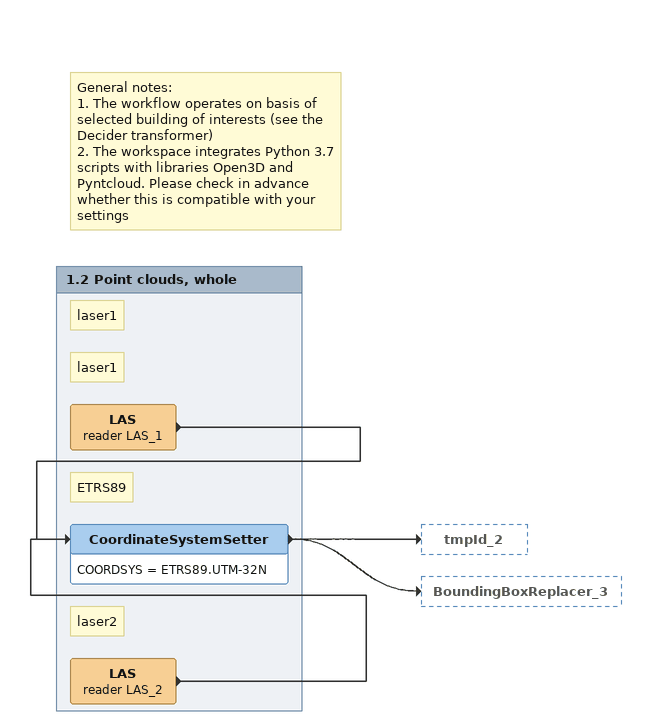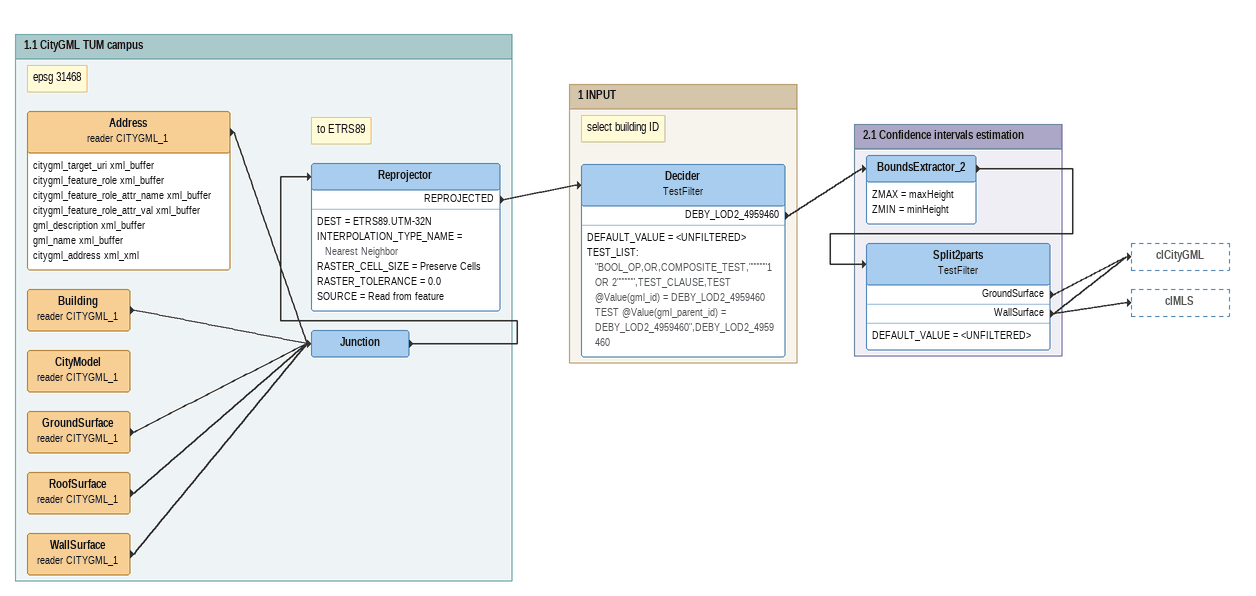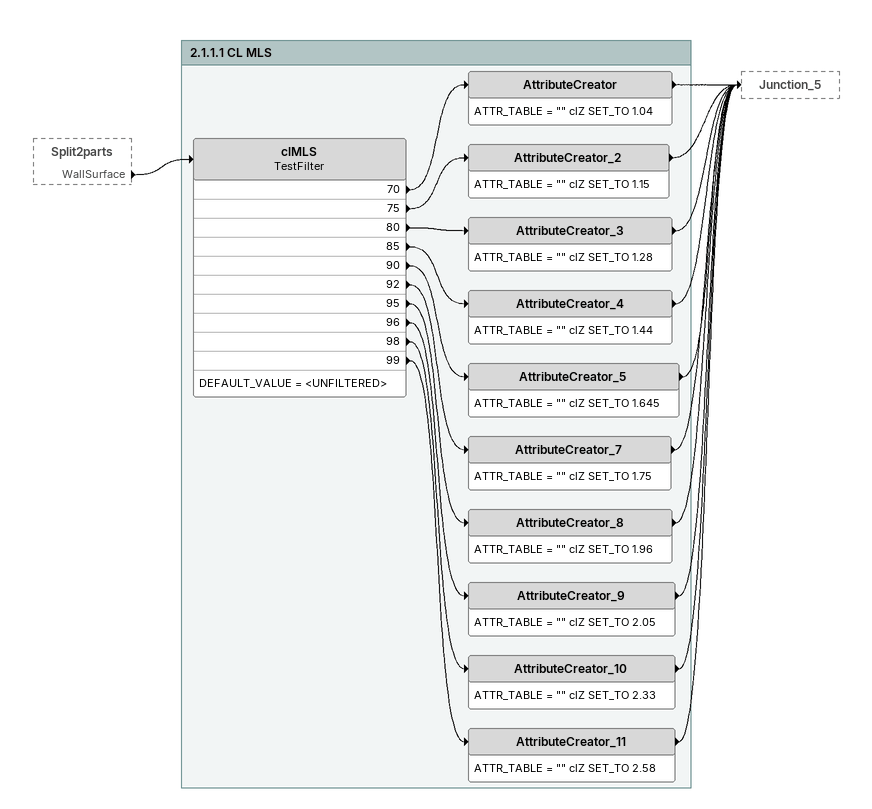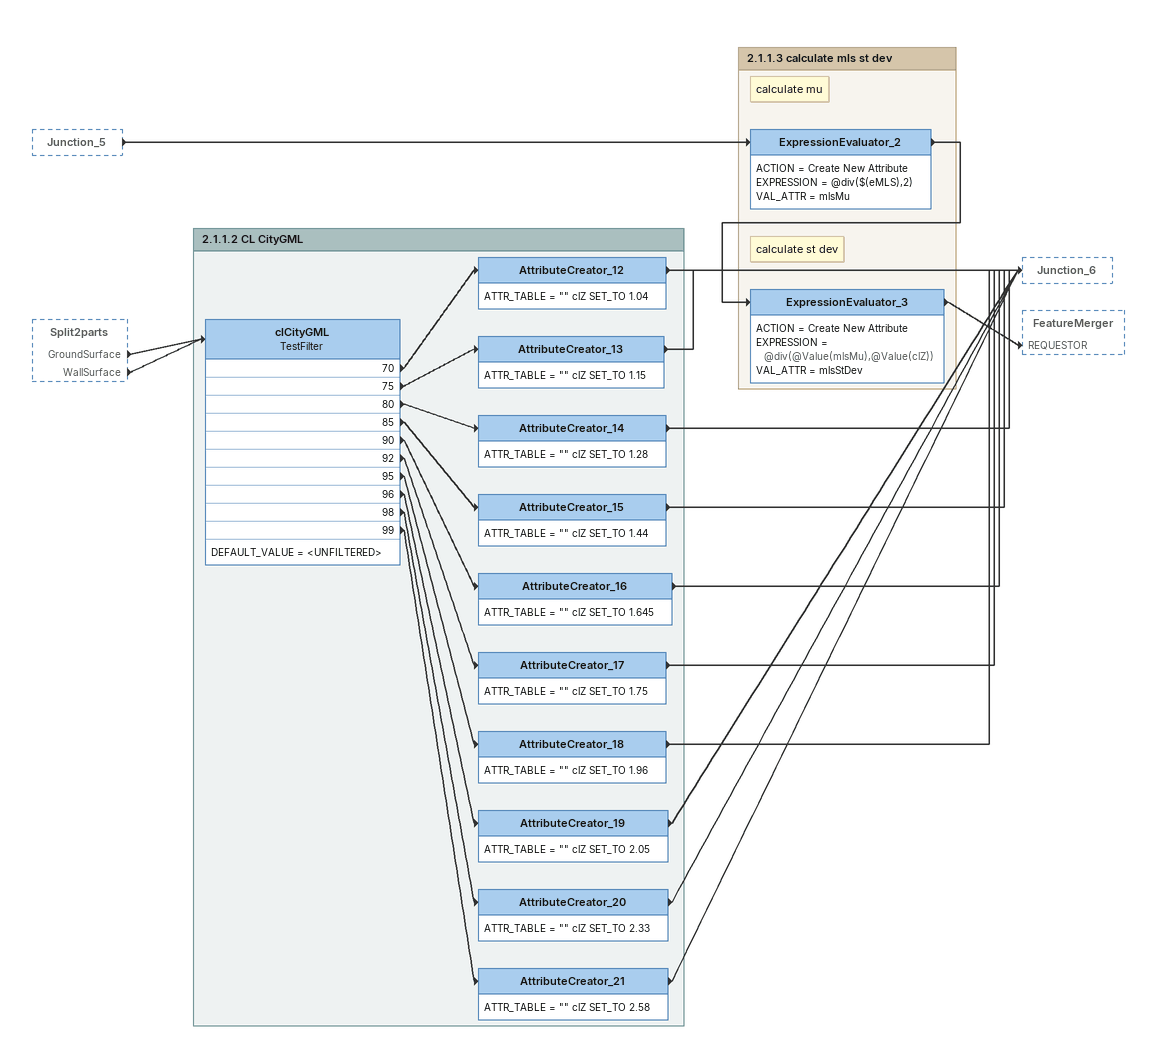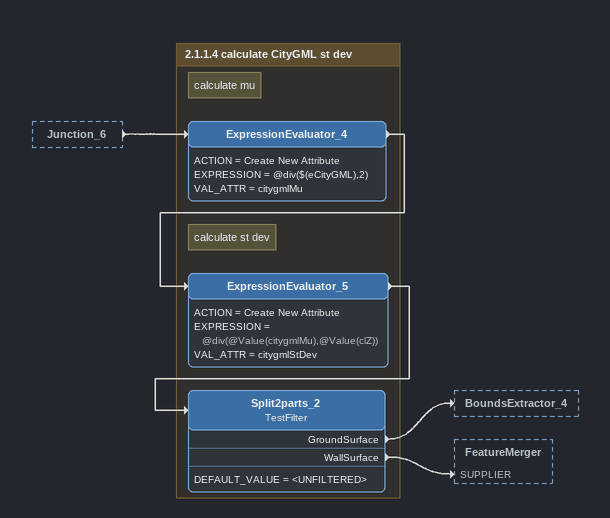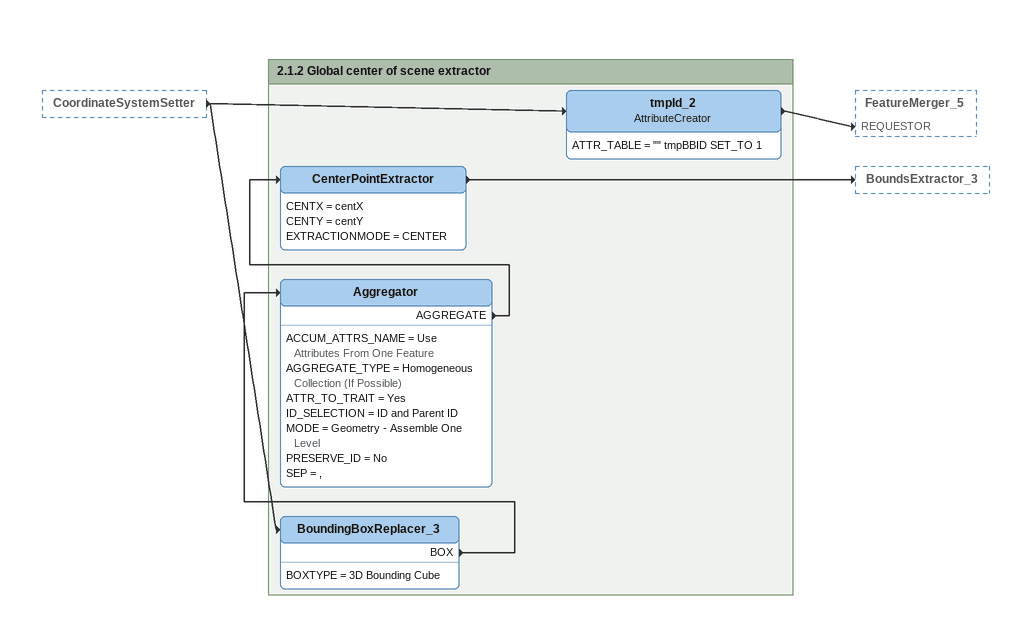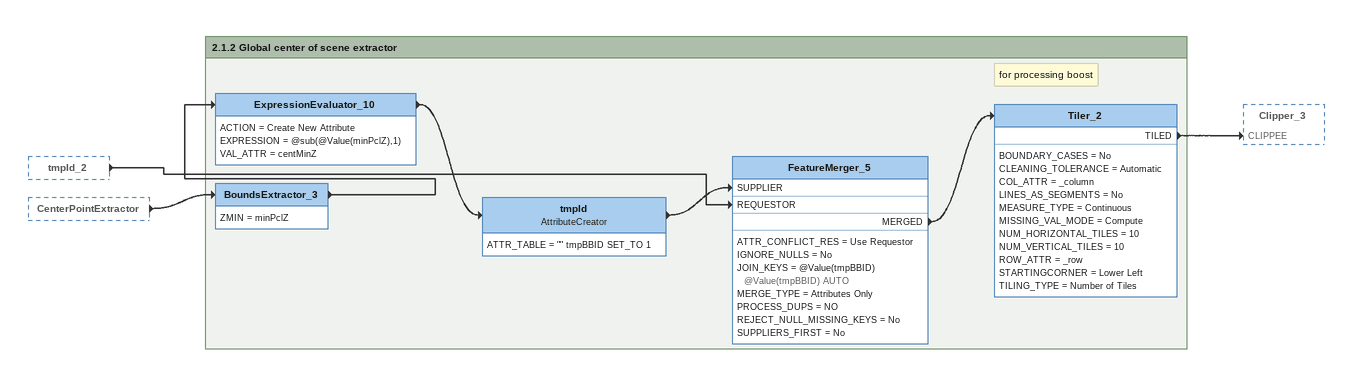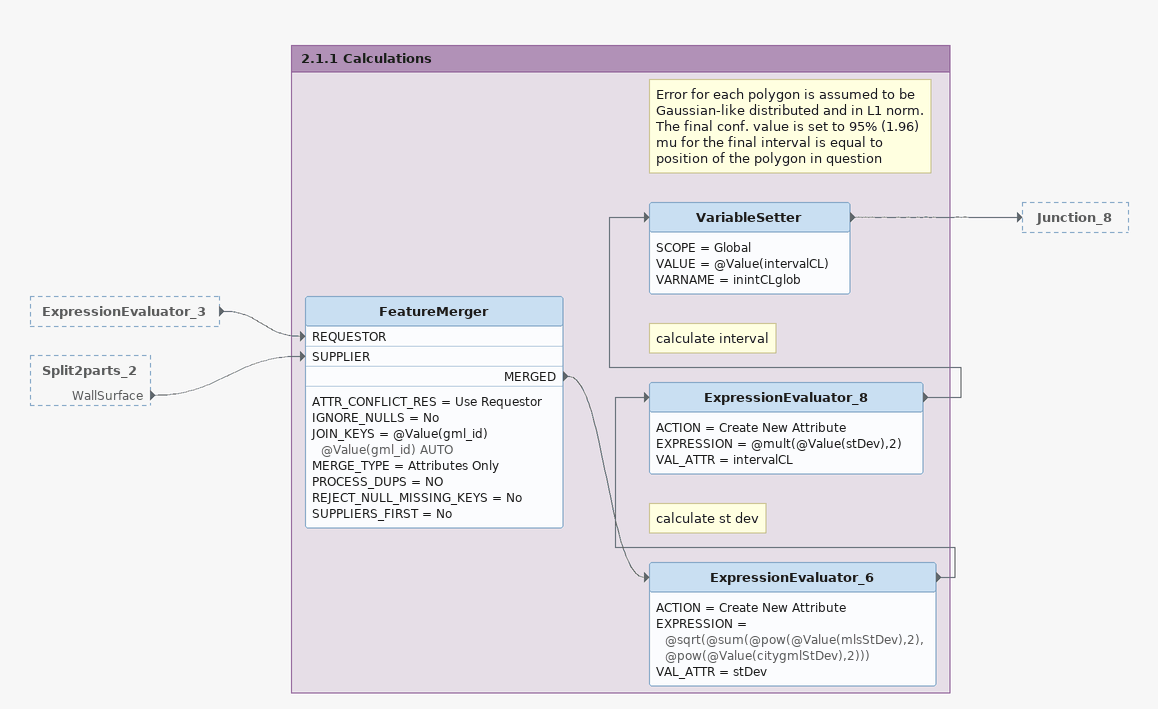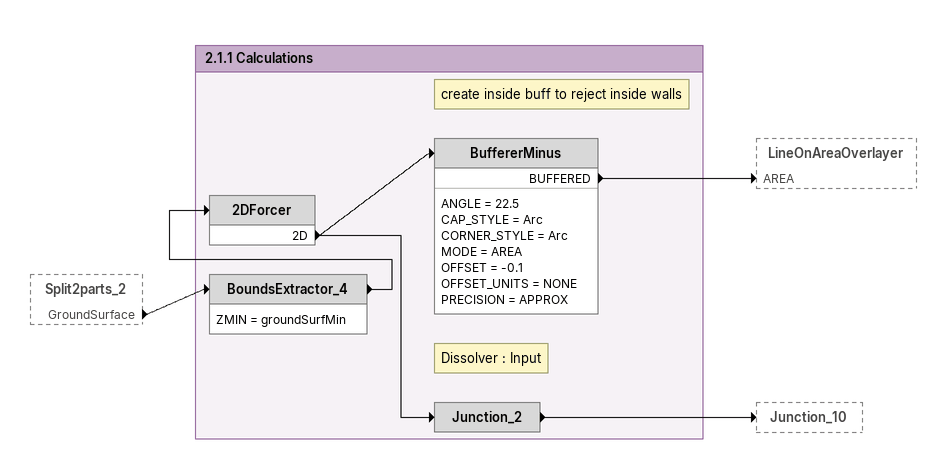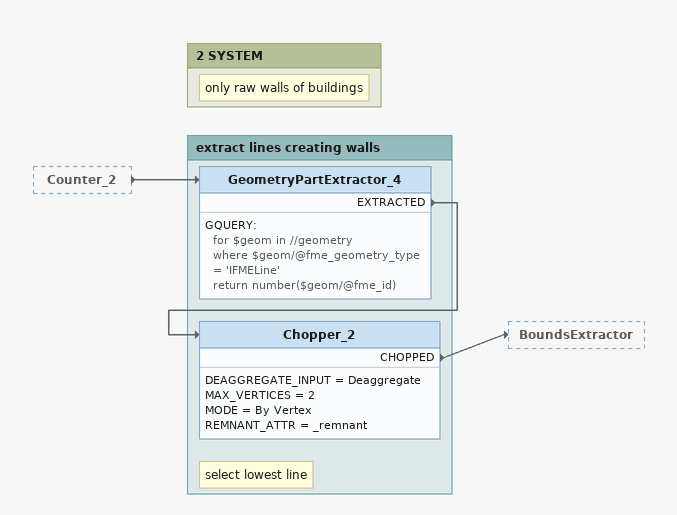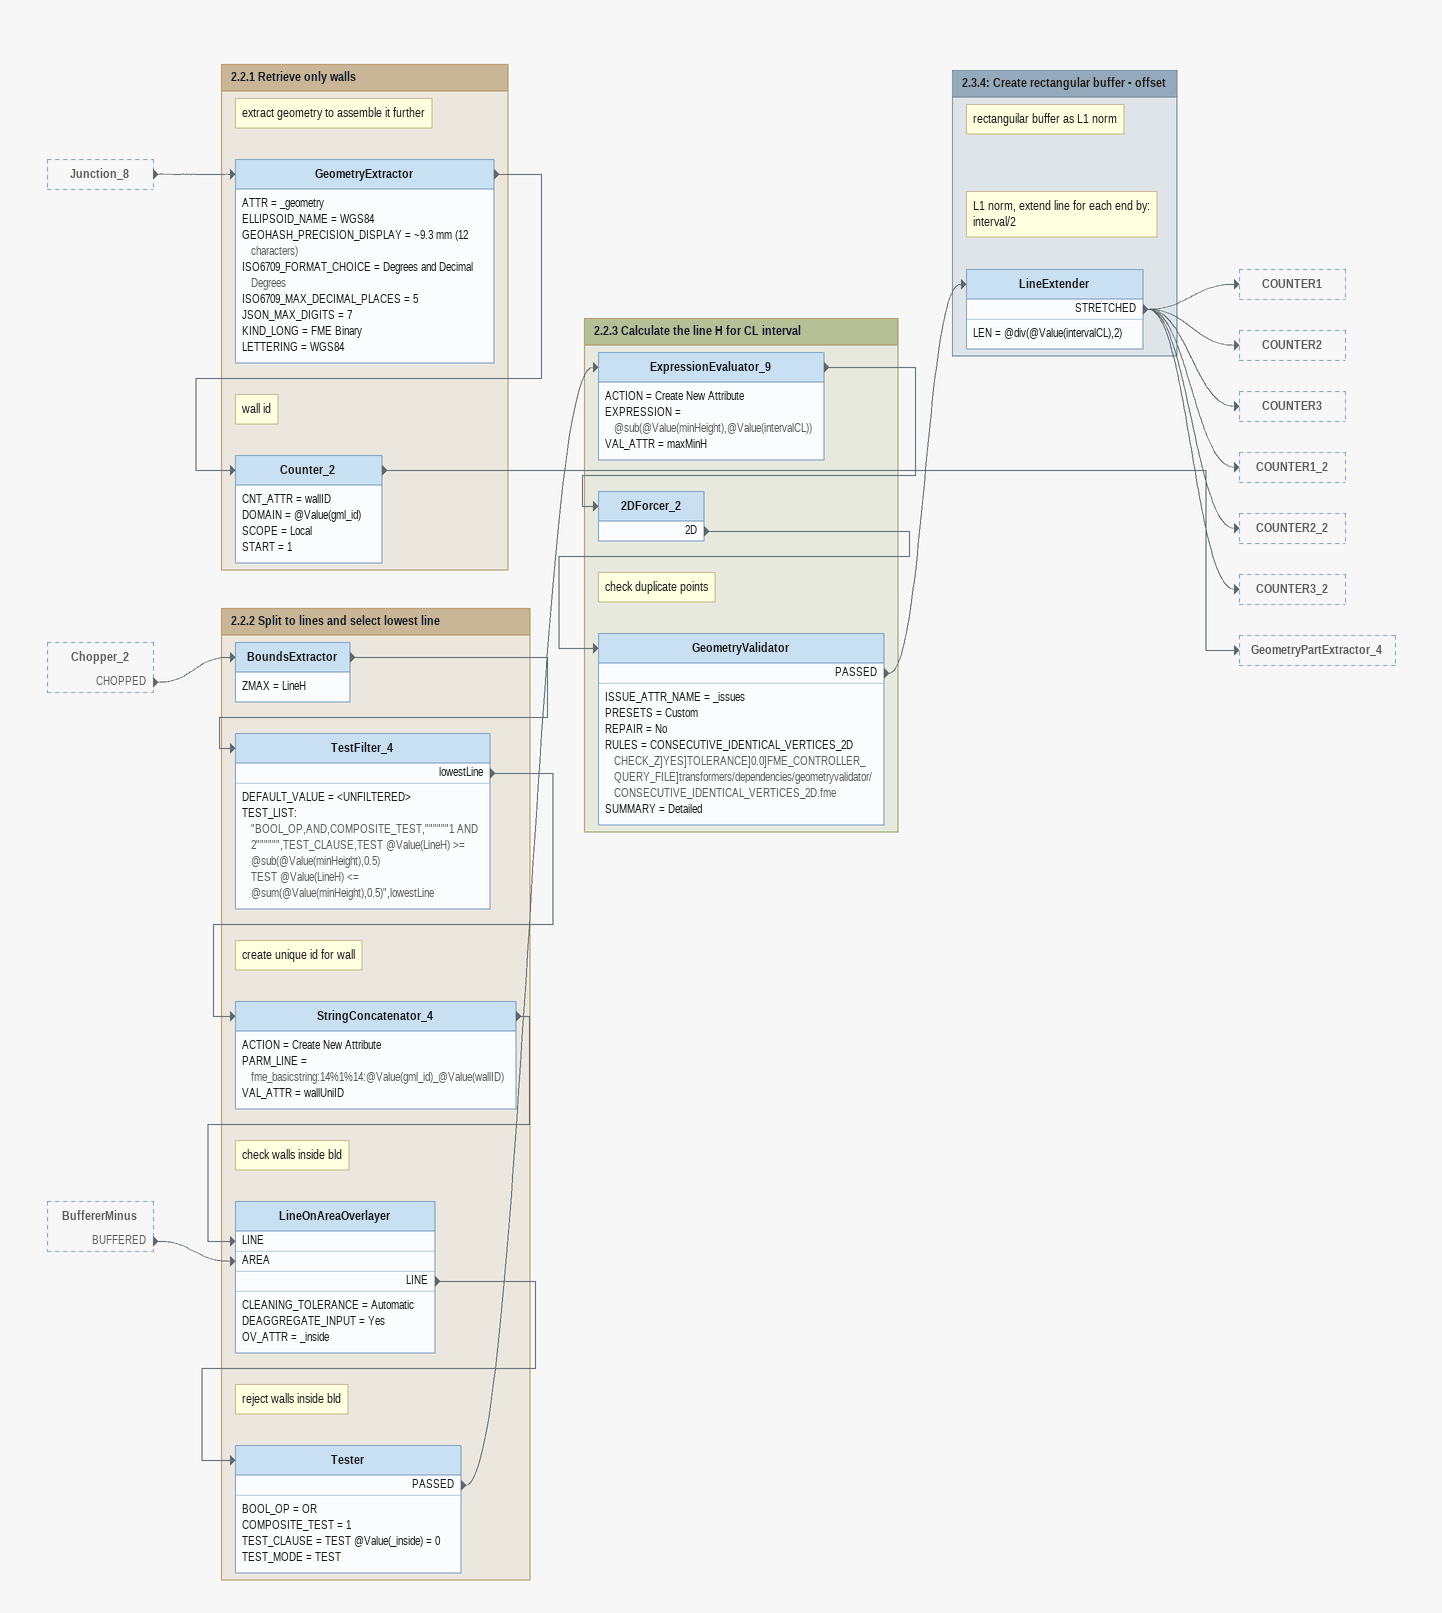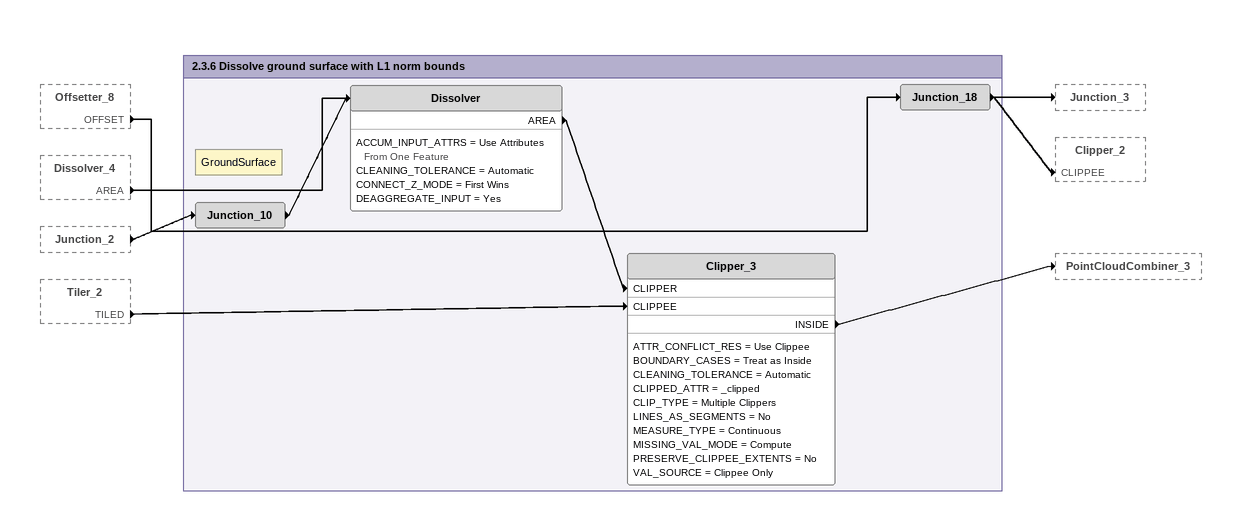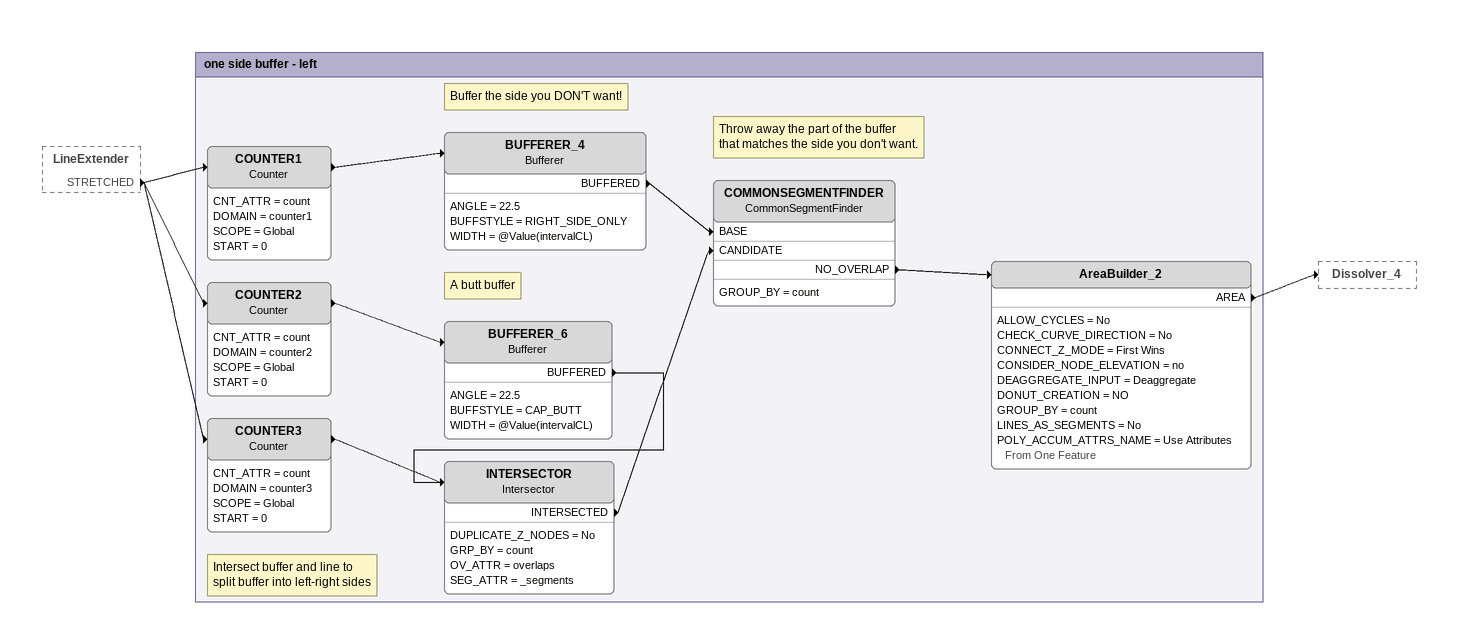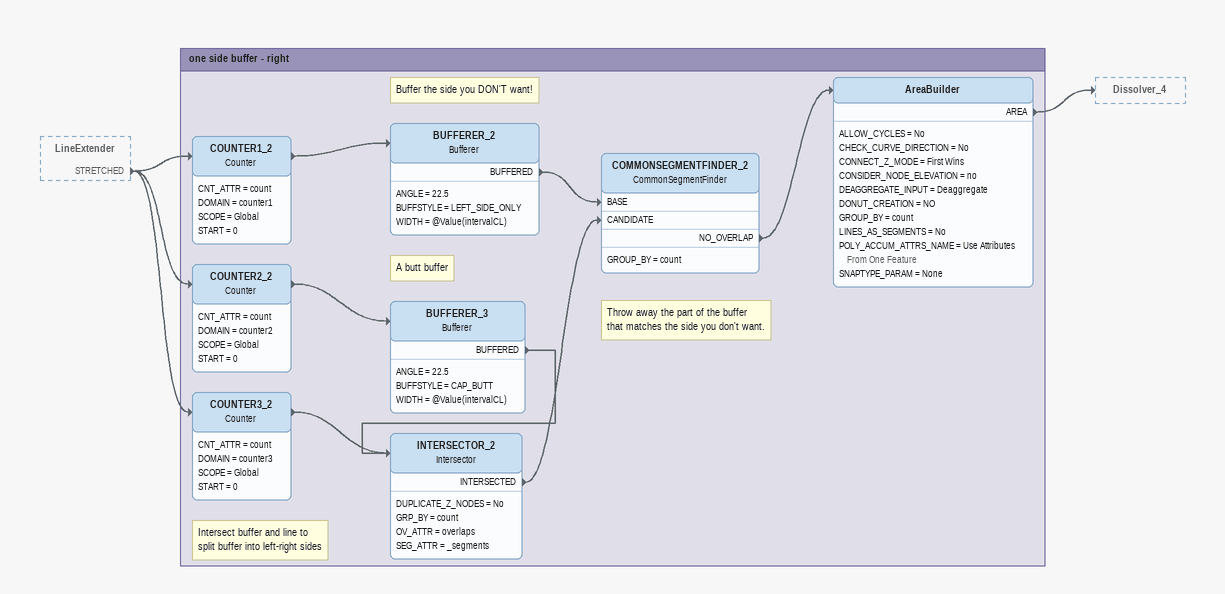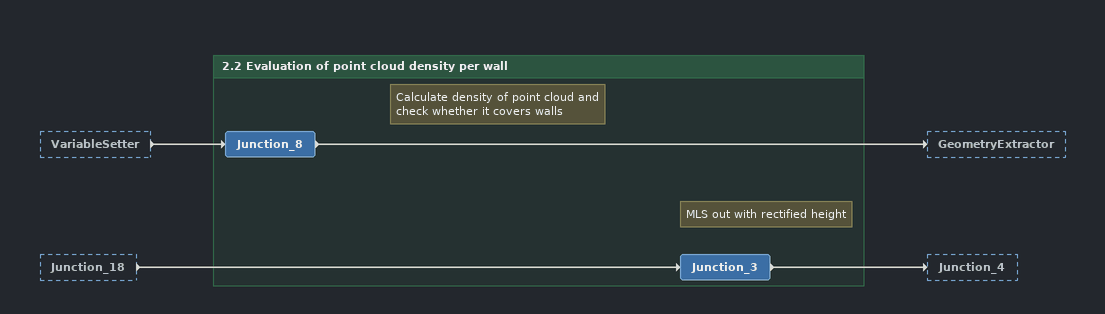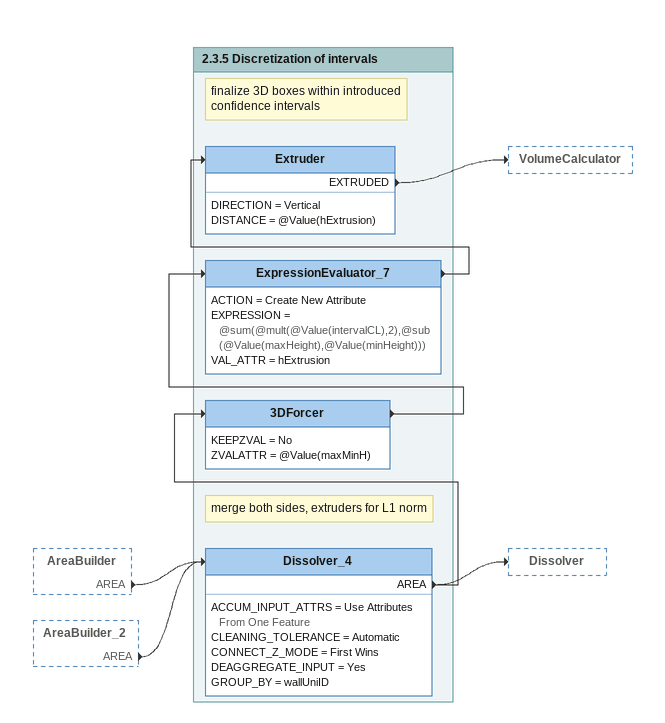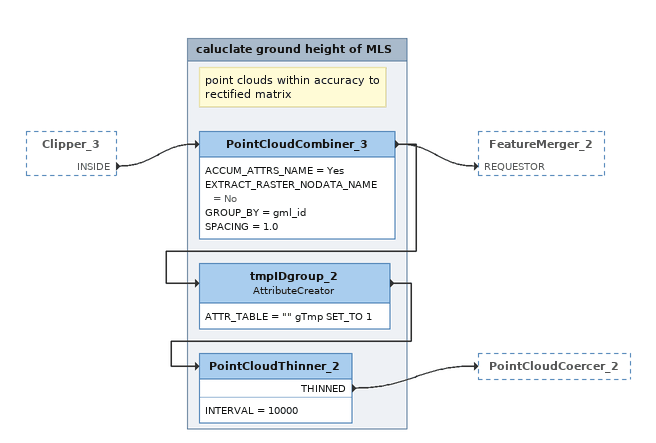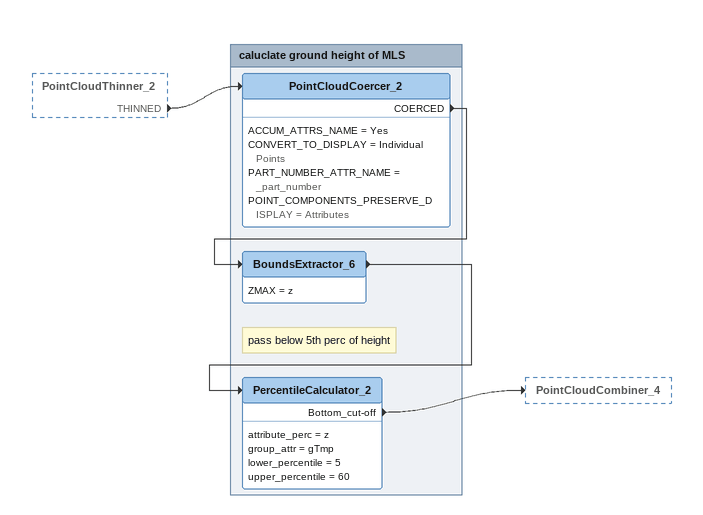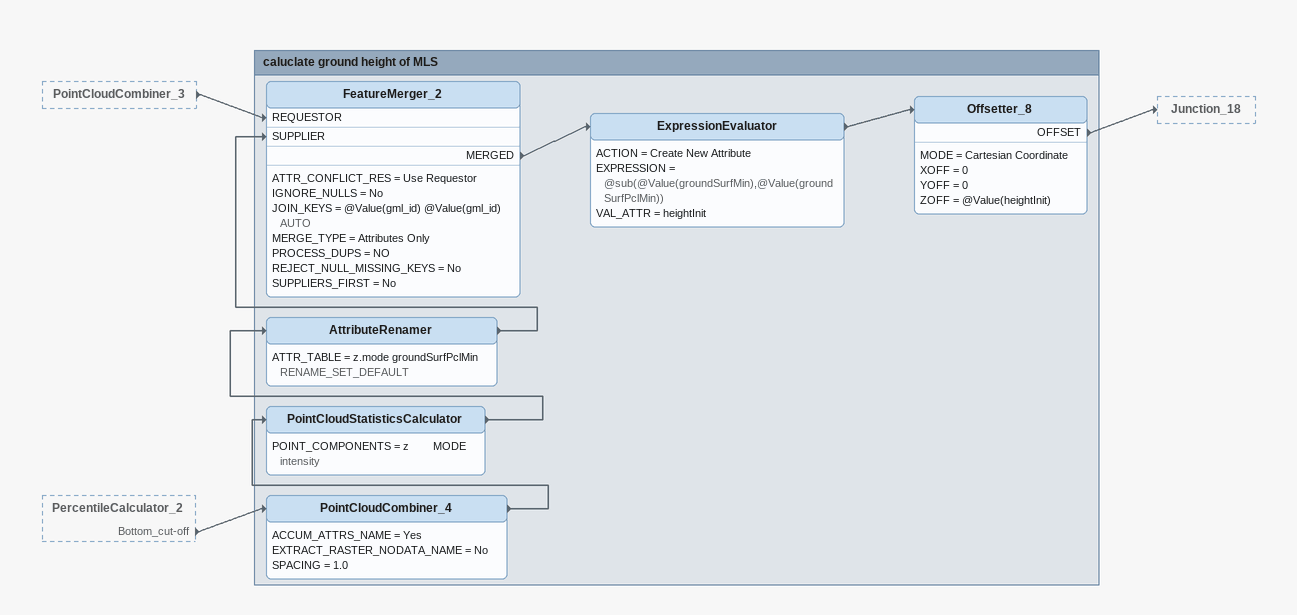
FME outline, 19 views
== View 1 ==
Note: General notes: / 1. The workflow operates on basis of selected building of interests (see the Decider transformer) / 2. The workspace integrates Python 3.7 scripts with libraries Open3D and Pyntcloud. Please check in advance whether this is compatible with your settings

Bookmark: 1.2 Point clouds, whole
Note: laser1
Note: laser1
LAS (reader LAS_1)
    -> CoordinateSystemSetter
Note: laser2
LAS (reader LAS_2)
    -> CoordinateSystemSetter
Note: ETRS89
CoordinateSystemSetter
    COORDSYS = ETRS89.UTM-32N
    -> tmpId_2
    -> BoundingBoxReplacer_3

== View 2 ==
Bookmark: 1.1 CityGML TUM campus
Note: epsg 31468
Address (reader CITYGML_1)
    attributes: citygml_target_uri xml_buffer, citygml_feature_role xml_buffer, citygml_feature_role_attr_name xml_buffer, citygml_feature_role_attr_val xml_buffer, gml_description xml_buffer, gml_name xml_buffer, citygml_address xml_xml
    -> Junction
Building (reader CITYGML_1)
    -> Junction
CityModel (reader CITYGML_1)
GroundSurface (reader CITYGML_1)
    -> Junction
RoofSurface (reader CITYGML_1)
    -> Junction
WallSurface (reader CITYGML_1)
    -> Junction
Junction
    -> Reprojector
Note: to ETRS89
Reprojector
    DEST = ETRS89.UTM-32N
    INTERPOLATION_TYPE_NAME = Nearest Neighbor
    RASTER_CELL_SIZE = Preserve Cells
    RASTER_TOLERANCE = 0.0
    SOURCE = Read from feature
    REPROJECTED -> Decider

Bookmark: 1 INPUT
Note: select building ID
Decider: TestFilter
    DEFAULT_VALUE = <UNFILTERED>
    TEST_LIST:
      "BOOL_OP,OR,COMPOSITE_TEST,""""""1 OR 2"""""",TEST_CLAUSE,TEST @Value(gml_id) = DEBY_LOD2_4959460
      TEST @Value(gml_parent_id) = DEBY_LOD2_4959460",DEBY_LOD2_4959460
    DEBY_LOD2_4959460 -> BoundsExtractor_2

Bookmark: 2.1 Confidence intervals estimation
BoundsExtractor_2
    ZMAX = maxHeight
    ZMIN = minHeight
    -> Split2parts
Split2parts: TestFilter
    DEFAULT_VALUE = <UNFILTERED>
    GroundSurface -> clCityGML
    WallSurface -> clMLS
    WallSurface -> clCityGML

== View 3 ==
Split2parts [outside]
    WallSurface -> clMLS

Bookmark: 2.1.1.1 CL MLS
clMLS: TestFilter
    DEFAULT_VALUE = <UNFILTERED>
    70 -> AttributeCreator
    75 -> AttributeCreator_2
    80 -> AttributeCreator_3
    85 -> AttributeCreator_4
    90 -> AttributeCreator_5
    92 -> AttributeCreator_7
    95 -> AttributeCreator_8
    96 -> AttributeCreator_9
    98 -> AttributeCreator_10
    99 -> AttributeCreator_11
AttributeCreator
    ATTR_TABLE = "" clZ SET_TO 1.04
    -> Junction_5
AttributeCreator_2
    ATTR_TABLE = "" clZ SET_TO 1.15
    -> Junction_5
AttributeCreator_3
    ATTR_TABLE = "" clZ SET_TO 1.28
    -> Junction_5
AttributeCreator_4
    ATTR_TABLE = "" clZ SET_TO 1.44
    -> Junction_5
AttributeCreator_5
    ATTR_TABLE = "" clZ SET_TO 1.645
    -> Junction_5
AttributeCreator_7
    ATTR_TABLE = "" clZ SET_TO 1.75
    -> Junction_5
AttributeCreator_8
    ATTR_TABLE = "" clZ SET_TO 1.96
    -> Junction_5
AttributeCreator_9
    ATTR_TABLE = "" clZ SET_TO 2.05
    -> Junction_5
AttributeCreator_10
    ATTR_TABLE = "" clZ SET_TO 2.33
    -> Junction_5
AttributeCreator_11
    ATTR_TABLE = "" clZ SET_TO 2.58
    -> Junction_5

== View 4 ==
Junction_5 [outside]
    -> ExpressionEvaluator_2
Split2parts [outside]
    GroundSurface -> clCityGML
    WallSurface -> clCityGML

Bookmark: 2.1.1.3 calculate mls st dev
Note: calculate mu
ExpressionEvaluator_2
    ACTION = Create New Attribute
    EXPRESSION = @div($(eMLS),2)
    VAL_ATTR = mlsMu
    -> ExpressionEvaluator_3
Note: calculate st dev
ExpressionEvaluator_3
    ACTION = Create New Attribute
    EXPRESSION = @div(@Value(mlsMu),@Value(clZ))
    VAL_ATTR = mlsStDev
    -> FeatureMerger [REQUESTOR]

Bookmark: 2.1.1.2 CL CityGML
clCityGML: TestFilter
    DEFAULT_VALUE = <UNFILTERED>
    70 -> AttributeCreator_12
    75 -> AttributeCreator_13
    80 -> AttributeCreator_14
    85 -> AttributeCreator_15
    90 -> AttributeCreator_16
    92 -> AttributeCreator_17
    95 -> AttributeCreator_18
    96 -> AttributeCreator_19
    98 -> AttributeCreator_20
    99 -> AttributeCreator_21
AttributeCreator_12
    ATTR_TABLE = "" clZ SET_TO 1.04
    -> Junction_6
AttributeCreator_13
    ATTR_TABLE = "" clZ SET_TO 1.15
    -> Junction_6
AttributeCreator_14
    ATTR_TABLE = "" clZ SET_TO 1.28
    -> Junction_6
AttributeCreator_15
    ATTR_TABLE = "" clZ SET_TO 1.44
    -> Junction_6
AttributeCreator_16
    ATTR_TABLE = "" clZ SET_TO 1.645
    -> Junction_6
AttributeCreator_17
    ATTR_TABLE = "" clZ SET_TO 1.75
    -> Junction_6
AttributeCreator_18
    ATTR_TABLE = "" clZ SET_TO 1.96
    -> Junction_6
AttributeCreator_19
    ATTR_TABLE = "" clZ SET_TO 2.05
    -> Junction_6
AttributeCreator_20
    ATTR_TABLE = "" clZ SET_TO 2.33
    -> Junction_6
AttributeCreator_21
    ATTR_TABLE = "" clZ SET_TO 2.58
    -> Junction_6

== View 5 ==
Junction_6 [outside]
    -> ExpressionEvaluator_4

Bookmark: 2.1.1.4 calculate CityGML st dev
Note: calculate mu
ExpressionEvaluator_4
    ACTION = Create New Attribute
    EXPRESSION = @div($(eCityGML),2)
    VAL_ATTR = citygmlMu
    -> ExpressionEvaluator_5
Note: calculate st dev
ExpressionEvaluator_5
    ACTION = Create New Attribute
    EXPRESSION = @div(@Value(citygmlMu),@Value(clZ))
    VAL_ATTR = citygmlStDev
    -> Split2parts_2
Split2parts_2: TestFilter
    DEFAULT_VALUE = <UNFILTERED>
    GroundSurface -> BoundsExtractor_4
    WallSurface -> FeatureMerger [SUPPLIER]

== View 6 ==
CoordinateSystemSetter [outside]
    -> tmpId_2
    -> BoundingBoxReplacer_3

Bookmark: 2.1.2 Global center of scene extractor
tmpId_2: AttributeCreator
    ATTR_TABLE = "" tmpBBID SET_TO 1
    -> FeatureMerger_5 [REQUESTOR]
BoundingBoxReplacer_3
    BOXTYPE = 3D Bounding Cube
    BOX -> Aggregator
Aggregator
    ACCUM_ATTRS_NAME = Use Attributes From One Feature
    AGGREGATE_TYPE = Homogeneous Collection (If Possible)
    ATTR_TO_TRAIT = Yes
    ID_SELECTION = ID and Parent ID
    MODE = Geometry - Assemble One Level
    PRESERVE_ID = No
    SEP = ,
    AGGREGATE -> CenterPointExtractor
CenterPointExtractor
    CENTX = centX
    CENTY = centY
    EXTRACTIONMODE = CENTER
    -> BoundsExtractor_3

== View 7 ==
tmpId_2 [outside]
    -> FeatureMerger_5 [REQUESTOR]
CenterPointExtractor [outside]
    -> BoundsExtractor_3

Bookmark: 2.1.2 Global center of scene extractor
BoundsExtractor_3
    ZMIN = minPclZ
    -> ExpressionEvaluator_10
ExpressionEvaluator_10
    ACTION = Create New Attribute
    EXPRESSION = @sub(@Value(minPclZ),1)
    VAL_ATTR = centMinZ
    -> tmpId
tmpId: AttributeCreator
    ATTR_TABLE = "" tmpBBID SET_TO 1
    -> FeatureMerger_5 [SUPPLIER]
FeatureMerger_5
    ATTR_CONFLICT_RES = Use Requestor
    IGNORE_NULLS = No
    JOIN_KEYS = @Value(tmpBBID) @Value(tmpBBID) AUTO
    MERGE_TYPE = Attributes Only
    PROCESS_DUPS = NO
    REJECT_NULL_MISSING_KEYS = No
    SUPPLIERS_FIRST = No
    MERGED -> Tiler_2
Note: for processing boost
Tiler_2
    BOUNDARY_CASES = No
    CLEANING_TOLERANCE = Automatic
    COL_ATTR = _column
    LINES_AS_SEGMENTS = No
    MEASURE_TYPE = Continuous
    MISSING_VAL_MODE = Compute
    NUM_HORIZONTAL_TILES = 10
    NUM_VERTICAL_TILES = 10
    ROW_ATTR = _row
    STARTINGCORNER = Lower Left
    TILING_TYPE = Number of Tiles
    TILED -> Clipper_3 [CLIPPEE]

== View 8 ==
ExpressionEvaluator_3 [outside]
    -> FeatureMerger [REQUESTOR]
Split2parts_2 [outside]
    WallSurface -> FeatureMerger [SUPPLIER]

Bookmark: 2.1.1 Calculations
FeatureMerger
    ATTR_CONFLICT_RES = Use Requestor
    IGNORE_NULLS = No
    JOIN_KEYS = @Value(gml_id) @Value(gml_id) AUTO
    MERGE_TYPE = Attributes Only
    PROCESS_DUPS = NO
    REJECT_NULL_MISSING_KEYS = No
    SUPPLIERS_FIRST = No
    MERGED -> ExpressionEvaluator_6
Note: calculate st dev
ExpressionEvaluator_6
    ACTION = Create New Attribute
    EXPRESSION = @sqrt(@sum(@pow(@Value(mlsStDev),2),@pow(@Value(citygmlStDev),2)))
    VAL_ATTR = stDev
    -> ExpressionEvaluator_8
Note: calculate interval
ExpressionEvaluator_8
    ACTION = Create New Attribute
    EXPRESSION = @mult(@Value(stDev),2)
    VAL_ATTR = intervalCL
    -> VariableSetter
Note: Error for each polygon is assumed to be Gaussian-like distributed and in L1 norm. / The final conf. value is set to 95% (1.96) / mu for the final interval is equal to position of the polygon in question
VariableSetter
    SCOPE = Global
    VALUE = @Value(intervalCL)
    VARNAME = inintCLglob
    -> Junction_8

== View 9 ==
Split2parts_2 [outside]
    GroundSurface -> BoundsExtractor_4

Bookmark: 2.1.1 Calculations
BoundsExtractor_4
    ZMIN = groundSurfMin
    -> 2DForcer
2DForcer
    2D -> BuffererMinus
    2D -> Junction_2
Note: create inside buff to reject inside walls
BuffererMinus
    ANGLE = 22.5
    CAP_STYLE = Arc
    CORNER_STYLE = Arc
    MODE = AREA
    OFFSET = -0.1
    OFFSET_UNITS = NONE
    PRECISION = APPROX
    BUFFERED -> LineOnAreaOverlayer [AREA]
Note: Dissolver : Input
Junction_2
    -> Junction_10

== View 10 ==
Counter_2 [outside]
    -> GeometryPartExtractor_4

Bookmark: extract lines creating walls
GeometryPartExtractor_4
    GQUERY:
      for $geom in //geometry
      where $geom/@fme_geometry_type = 'IFMELine'
      return number($geom/@fme_id)
    EXTRACTED -> Chopper_2
Note: select lowest line
Chopper_2
    DEAGGREGATE_INPUT = Deaggregate
    MAX_VERTICES = 2
    MODE = By Vertex
    REMNANT_ATTR = _remnant
    CHOPPED -> BoundsExtractor

Bookmark: 2 SYSTEM
Note: only raw walls of buildings

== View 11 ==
Junction_8 [outside]
    -> GeometryExtractor
Chopper_2 [outside]
    CHOPPED -> BoundsExtractor
BuffererMinus [outside]
    BUFFERED -> LineOnAreaOverlayer [AREA]

Bookmark: 2.2.1 Retrieve only walls
Note: extract geometry to assemble it further
GeometryExtractor
    ATTR = _geometry
    ELLIPSOID_NAME = WGS84
    GEOHASH_PRECISION_DISPLAY = ~9.3 mm (12 characters)
    ISO6709_FORMAT_CHOICE = Degrees and Decimal Degrees
    ISO6709_MAX_DECIMAL_PLACES = 5
    JSON_MAX_DIGITS = 7
    KIND_LONG = FME Binary
    LETTERING = WGS84
    -> Counter_2
Note: wall id
Counter_2
    CNT_ATTR = wallID
    DOMAIN = @Value(gml_id)
    SCOPE = Local
    START = 1
    -> GeometryPartExtractor_4

Bookmark: 2.2.2 Split to lines and select lowest line
BoundsExtractor
    ZMAX = LineH
    -> TestFilter_4
TestFilter_4
    DEFAULT_VALUE = <UNFILTERED>
    TEST_LIST:
      "BOOL_OP,AND,COMPOSITE_TEST,""""""1 AND 2"""""",TEST_CLAUSE,TEST @Value(LineH) >= @sub(@Value(minHeight),0.5)
      TEST @Value(LineH) <= @sum(@Value(minHeight),0.5)",lowestLine
    lowestLine -> StringConcatenator_4
Note: create unique id for wall
StringConcatenator_4
    ACTION = Create New Attribute
    PARM_LINE = fme_basicstring:14%1%14:@Value(gml_id)_@Value(wallID)
    VAL_ATTR = wallUniID
    -> LineOnAreaOverlayer [LINE]
Note: check walls inside bld
LineOnAreaOverlayer
    CLEANING_TOLERANCE = Automatic
    DEAGGREGATE_INPUT = Yes
    OV_ATTR = _inside
    LINE -> Tester
Note: reject walls inside bld
Tester
    BOOL_OP = OR
    COMPOSITE_TEST = 1
    TEST_CLAUSE = TEST @Value(_inside) = 0
    TEST_MODE = TEST
    PASSED -> ExpressionEvaluator_9

Bookmark: 2.2.3 Calculate the line H for CL interval
ExpressionEvaluator_9
    ACTION = Create New Attribute
    EXPRESSION = @sub(@Value(minHeight),@Value(intervalCL))
    VAL_ATTR = maxMinH
    -> 2DForcer_2
2DForcer_2
    2D -> GeometryValidator
Note: check duplicate points
GeometryValidator
    ISSUE_ATTR_NAME = _issues
    PRESETS = Custom
    REPAIR = No
    RULES = CONSECUTIVE_IDENTICAL_VERTICES_2D CHECK_Z]YES]TOLERANCE]0.0]FME_CONTROLLER_QUERY_FILE]transformers/dependencies/geometryvalidator/CONSECUTIVE_IDENTICAL_VERTICES_2D.fme
    SUMMARY = Detailed
    PASSED -> LineExtender

Bookmark: 2.3.4: Create rectangular buffer - offset
Note: rectanguilar buffer as L1 norm
Note: L1 norm, extend line for each end by: / interval/2
LineExtender
    LEN = @div(@Value(intervalCL),2)
    STRETCHED -> COUNTER1
    STRETCHED -> COUNTER2
    STRETCHED -> COUNTER3
    STRETCHED -> COUNTER1_2
    STRETCHED -> COUNTER2_2
    STRETCHED -> COUNTER3_2

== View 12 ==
Offsetter_8 [outside]
    OFFSET -> Junction_18
Dissolver_4 [outside]
    AREA -> Dissolver
Junction_2 [outside]
    -> Junction_10
Tiler_2 [outside]
    TILED -> Clipper_3 [CLIPPEE]

Bookmark: 2.3.6 Dissolve ground surface with L1 norm bounds
Note: GroundSurface
Junction_10
    -> Dissolver
Dissolver
    ACCUM_INPUT_ATTRS = Use Attributes From One Feature
    CLEANING_TOLERANCE = Automatic
    CONNECT_Z_MODE = First Wins
    DEAGGREGATE_INPUT = Yes
    AREA -> Clipper_3 [CLIPPER]
Clipper_3
    ATTR_CONFLICT_RES = Use Clippee
    BOUNDARY_CASES = Treat as Inside
    CLEANING_TOLERANCE = Automatic
    CLIPPED_ATTR = _clipped
    CLIP_TYPE = Multiple Clippers
    LINES_AS_SEGMENTS = No
    MEASURE_TYPE = Continuous
    MISSING_VAL_MODE = Compute
    PRESERVE_CLIPPEE_EXTENTS = No
    VAL_SOURCE = Clippee Only
    INSIDE -> PointCloudCombiner_3
Junction_18
    -> Junction_3
    -> Clipper_2 [CLIPPEE]

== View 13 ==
LineExtender [outside]
    STRETCHED -> COUNTER1
    STRETCHED -> COUNTER2
    STRETCHED -> COUNTER3

Bookmark: one side buffer - left
COUNTER1: Counter
    CNT_ATTR = count
    DOMAIN = counter1
    SCOPE = Global
    START = 0
    -> BUFFERER_4
Note: Buffer the side you DON'T want!
BUFFERER_4: Bufferer
    ANGLE = 22.5
    BUFFSTYLE = RIGHT_SIDE_ONLY
    WIDTH = @Value(intervalCL)
    BUFFERED -> COMMONSEGMENTFINDER [BASE]
COUNTER2: Counter
    CNT_ATTR = count
    DOMAIN = counter2
    SCOPE = Global
    START = 0
    -> BUFFERER_6
Note: A butt buffer
BUFFERER_6: Bufferer
    ANGLE = 22.5
    BUFFSTYLE = CAP_BUTT
    WIDTH = @Value(intervalCL)
    BUFFERED -> INTERSECTOR
COUNTER3: Counter
    CNT_ATTR = count
    DOMAIN = counter3
    SCOPE = Global
    START = 0
    -> INTERSECTOR
Note: Intersect buffer and line to / split buffer into left-right sides
INTERSECTOR: Intersector
    DUPLICATE_Z_NODES = No
    GRP_BY = count
    OV_ATTR = overlaps
    SEG_ATTR = _segments
    INTERSECTED -> COMMONSEGMENTFINDER [CANDIDATE]
Note: Throw away the part of the buffer / that matches the side you don't want.
COMMONSEGMENTFINDER: CommonSegmentFinder
    GROUP_BY = count
    NO_OVERLAP -> AreaBuilder_2
AreaBuilder_2
    ALLOW_CYCLES = No
    CHECK_CURVE_DIRECTION = No
    CONNECT_Z_MODE = First Wins
    CONSIDER_NODE_ELEVATION = no
    DEAGGREGATE_INPUT = Deaggregate
    DONUT_CREATION = NO
    GROUP_BY = count
    LINES_AS_SEGMENTS = No
    POLY_ACCUM_ATTRS_NAME = Use Attributes From One Feature
    AREA -> Dissolver_4

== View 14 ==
LineExtender [outside]
    STRETCHED -> COUNTER1_2
    STRETCHED -> COUNTER2_2
    STRETCHED -> COUNTER3_2

Bookmark: one side buffer - right
COUNTER1_2: Counter
    CNT_ATTR = count
    DOMAIN = counter1
    SCOPE = Global
    START = 0
    -> BUFFERER_2
Note: Buffer the side you DON'T want!
BUFFERER_2: Bufferer
    ANGLE = 22.5
    BUFFSTYLE = LEFT_SIDE_ONLY
    WIDTH = @Value(intervalCL)
    BUFFERED -> COMMONSEGMENTFINDER_2 [BASE]
COUNTER2_2: Counter
    CNT_ATTR = count
    DOMAIN = counter2
    SCOPE = Global
    START = 0
    -> BUFFERER_3
Note: A butt buffer
BUFFERER_3: Bufferer
    ANGLE = 22.5
    BUFFSTYLE = CAP_BUTT
    WIDTH = @Value(intervalCL)
    BUFFERED -> INTERSECTOR_2
COUNTER3_2: Counter
    CNT_ATTR = count
    DOMAIN = counter3
    SCOPE = Global
    START = 0
    -> INTERSECTOR_2
Note: Intersect buffer and line to / split buffer into left-right sides
INTERSECTOR_2: Intersector
    DUPLICATE_Z_NODES = No
    GRP_BY = count
    OV_ATTR = overlaps
    SEG_ATTR = _segments
    INTERSECTED -> COMMONSEGMENTFINDER_2 [CANDIDATE]
Note: Throw away the part of the buffer / that matches the side you don't want.
COMMONSEGMENTFINDER_2: CommonSegmentFinder
    GROUP_BY = count
    NO_OVERLAP -> AreaBuilder
AreaBuilder
    ALLOW_CYCLES = No
    CHECK_CURVE_DIRECTION = No
    CONNECT_Z_MODE = First Wins
    CONSIDER_NODE_ELEVATION = no
    DEAGGREGATE_INPUT = Deaggregate
    DONUT_CREATION = NO
    GROUP_BY = count
    LINES_AS_SEGMENTS = No
    POLY_ACCUM_ATTRS_NAME = Use Attributes From One Feature
    SNAPTYPE_PARAM = None
    AREA -> Dissolver_4

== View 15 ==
VariableSetter [outside]
    -> Junction_8
Junction_18 [outside]
    -> Junction_3

Bookmark: 2.2 Evaluation of point cloud density per wall
Note: Calculate density of point cloud and check whether it covers walls
Junction_8
    -> GeometryExtractor
Note: MLS out with rectified height
Junction_3
    -> Junction_4

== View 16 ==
AreaBuilder [outside]
    AREA -> Dissolver_4
AreaBuilder_2 [outside]
    AREA -> Dissolver_4

Bookmark: 2.3.5 Discretization of intervals
Note: merge both sides, extruders for L1 norm
Dissolver_4
    ACCUM_INPUT_ATTRS = Use Attributes From One Feature
    CLEANING_TOLERANCE = Automatic
    CONNECT_Z_MODE = First Wins
    DEAGGREGATE_INPUT = Yes
    GROUP_BY = wallUniID
    AREA -> 3DForcer
    AREA -> Dissolver
3DForcer
    KEEPZVAL = No
    ZVALATTR = @Value(maxMinH)
    -> ExpressionEvaluator_7
ExpressionEvaluator_7
    ACTION = Create New Attribute
    EXPRESSION = @sum(@mult(@Value(intervalCL),2),@sub(@Value(maxHeight),@Value(minHeight)))
    VAL_ATTR = hExtrusion
    -> Extruder
Note: finalize 3D boxes within introduced confidence intervals
Extruder
    DIRECTION = Vertical
    DISTANCE = @Value(hExtrusion)
    EXTRUDED -> VolumeCalculator

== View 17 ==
Clipper_3 [outside]
    INSIDE -> PointCloudCombiner_3

Bookmark: caluclate ground height of MLS
Note: point clouds within accuracy to rectified matrix
PointCloudCombiner_3
    ACCUM_ATTRS_NAME = Yes
    EXTRACT_RASTER_NODATA_NAME = No
    GROUP_BY = gml_id
    SPACING = 1.0
    -> tmpIDgroup_2
    -> FeatureMerger_2 [REQUESTOR]
tmpIDgroup_2: AttributeCreator
    ATTR_TABLE = "" gTmp SET_TO 1
    -> PointCloudThinner_2
PointCloudThinner_2
    INTERVAL = 10000
    THINNED -> PointCloudCoercer_2

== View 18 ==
PointCloudThinner_2 [outside]
    THINNED -> PointCloudCoercer_2

Bookmark: caluclate ground height of MLS
PointCloudCoercer_2
    ACCUM_ATTRS_NAME = Yes
    CONVERT_TO_DISPLAY = Individual Points
    PART_NUMBER_ATTR_NAME = _part_number
    POINT_COMPONENTS_PRESERVE_DISPLAY = Attributes
    COERCED -> BoundsExtractor_6
BoundsExtractor_6
    ZMAX = z
    -> PercentileCalculator_2
Note: pass below 5th perc of height
PercentileCalculator_2
    attribute_perc = z
    group_attr = gTmp
    lower_percentile = 5
    upper_percentile = 60
    Bottom_cut-off -> PointCloudCombiner_4

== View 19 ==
PointCloudCombiner_3 [outside]
    -> FeatureMerger_2 [REQUESTOR]
PercentileCalculator_2 [outside]
    Bottom_cut-off -> PointCloudCombiner_4

Bookmark: caluclate ground height of MLS
PointCloudCombiner_4
    ACCUM_ATTRS_NAME = Yes
    EXTRACT_RASTER_NODATA_NAME = No
    SPACING = 1.0
    -> PointCloudStatisticsCalculator
PointCloudStatisticsCalculator
    POINT_COMPONENTS = z        MODE intensity
    -> AttributeRenamer
AttributeRenamer
    ATTR_TABLE = z.mode groundSurfPclMin RENAME_SET_DEFAULT
    -> FeatureMerger_2 [SUPPLIER]
FeatureMerger_2
    ATTR_CONFLICT_RES = Use Requestor
    IGNORE_NULLS = No
    JOIN_KEYS = @Value(gml_id) @Value(gml_id) AUTO
    MERGE_TYPE = Attributes Only
    PROCESS_DUPS = NO
    REJECT_NULL_MISSING_KEYS = No
    SUPPLIERS_FIRST = No
    MERGED -> ExpressionEvaluator
ExpressionEvaluator
    ACTION = Create New Attribute
    EXPRESSION = @sub(@Value(groundSurfMin),@Value(groundSurfPclMin))
    VAL_ATTR = heightInit
    -> Offsetter_8
Offsetter_8
    MODE = Cartesian Coordinate
    XOFF = 0
    YOFF = 0
    ZOFF = @Value(heightInit)
    OFFSET -> Junction_18
